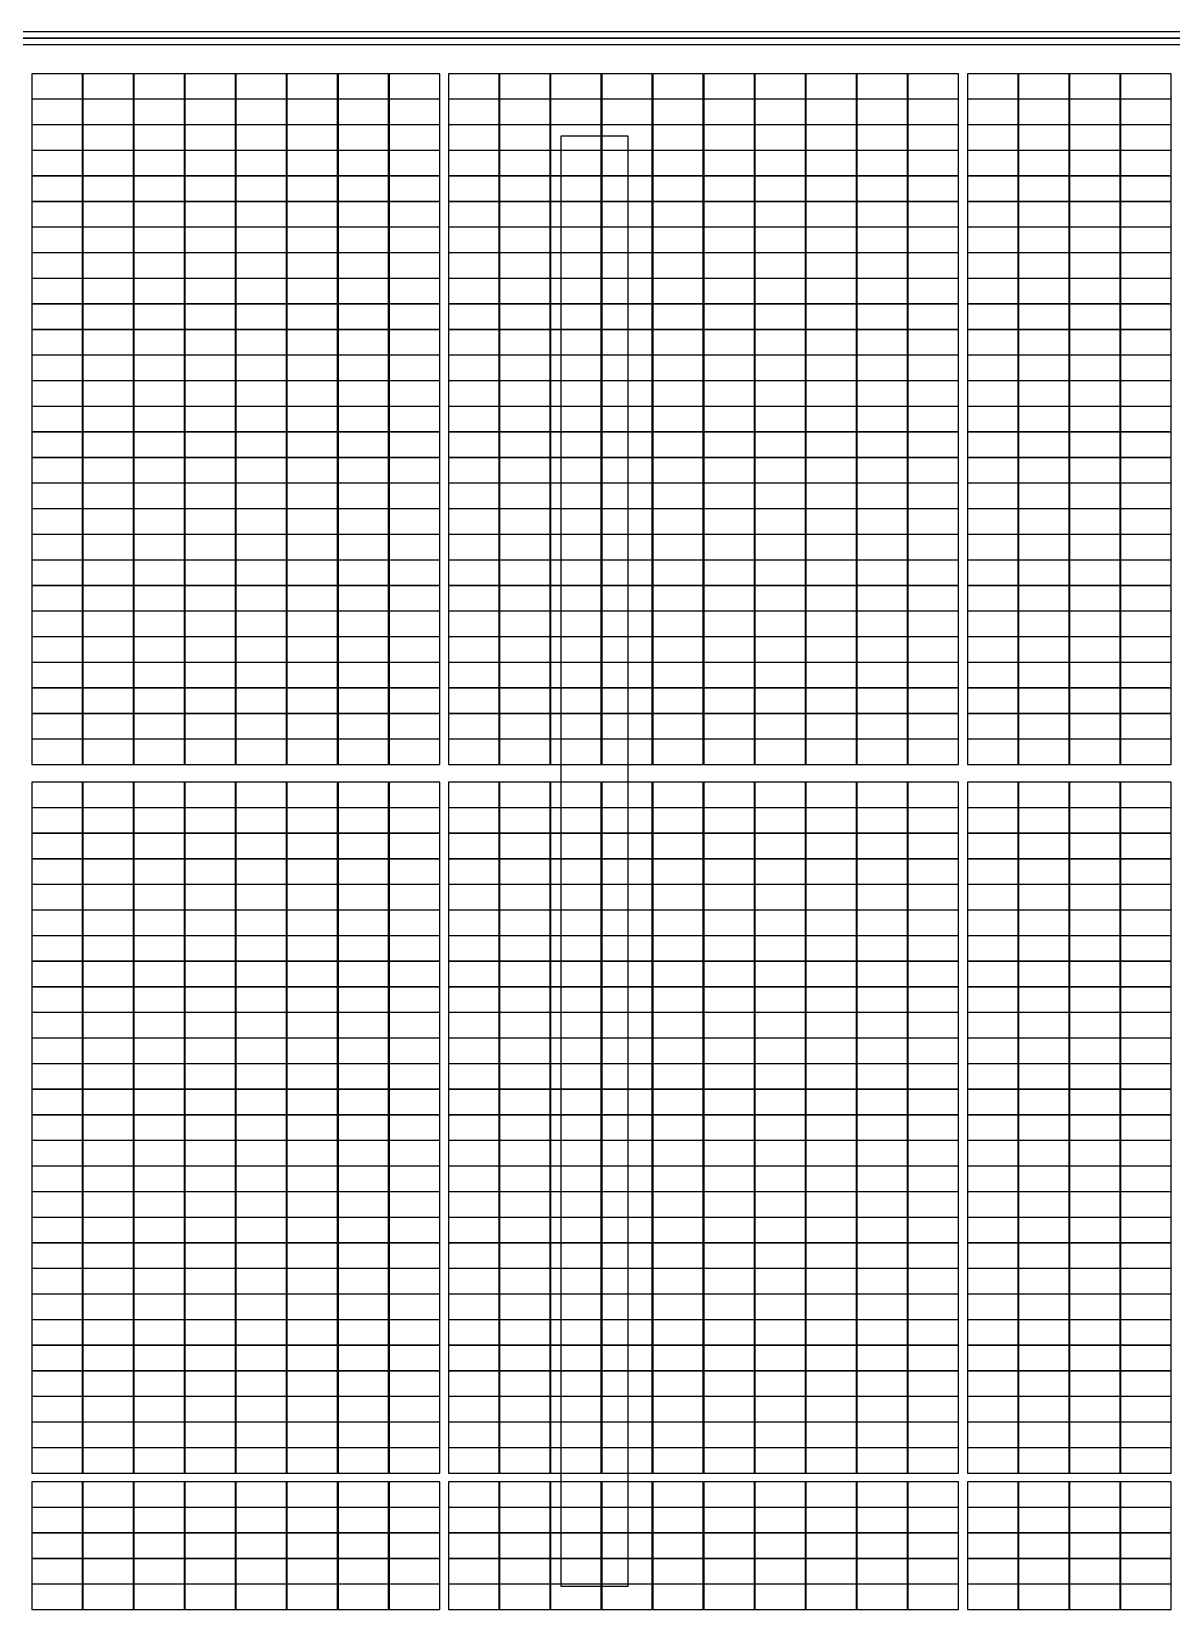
# Model space of a CAD drawing. Header units: millimetres. Extents: x 1218 to 2690, y 1163 to 1758.
# Drawn here: x 1337.9 to 1389.2, y 1344.4 to 1415.4 of the extents above; entities that cross this region are included whole.
import ezdxf

# ---------------------------------------------------------------- set-up
doc = ezdxf.new("R2010")
doc.units = ezdxf.units.MM
for name, color, linetype in [('WALL', 9, 'Continuous'), ('屋脊线', 7, 'ByLayer'), ('组件', 7, 'ByLayer'), ('障碍物', 7, 'ByLayer')]:
    doc.layers.add(name, color=color, linetype=linetype)

# ---------------------------------------------------------------- blocks, each defined once
blk = doc.blocks.new('DT1')
at = {"layer": 'WALL'}
blk.add_line((78159.9, 1944103.7), (198609.9, 1944103.7), dxfattribs=at)
blk.add_lwpolyline([(78159.9, 1944403.7), (198609.9, 1944403.7), (198609.9, 1943803.7), (78159.9, 1943803.7)], close=True, dxfattribs=at)
blk.add_lwpolyline([(157309.9, 1939703.7), (157309.9, 1874403.7), (154309.9, 1874403.7), (154309.9, 1939703.7), (157309.9, 1939703.7)], dxfattribs=at)
blk = doc.blocks.new('*U583')
at = {"layer": '屋脊线', "color": 30}
blk.add_line((582600, 0, 16000), (-582600, 0, 16000), dxfattribs=at)
at = {"flags": 1}
for tag in ['unit_id', 'unit_name']:
    blk.add_attdef(tag, (0, 0), '', height=2.5, dxfattribs=at)
blk = doc.blocks.new('*U584')
at = {"color": 0}
blk.add_polyline3d([(0, 0, 0), (227.8, 0, 0), (227.8, 113.3, 5.8), (0, 113.3, 5.8)], close=True, dxfattribs=at)
at = {"flags": 1}
for tag in ['mounting-hole-spacing1', 'mounting-hole-spacing2', 'module-material', 'vmpo', 'voco', 'silicon-material', 'panel-length', 'panel-width', 'panel-height', 'userid', 'theme', 'note', 'name', 'pmax', 'company-name', 'id', 'impo', 'isco']:
    blk.add_attdef(tag, (0, 0), '', height=2.5, dxfattribs=at)
blk = doc.blocks.new('*U585')
at = {"layer": '组件', "color": 232}
for p in [(-53028.2, -272.9, 1596.1), (-52798.4, -272.9, 1596.1), (-52568.6, -272.9, 1596.1), (-52338.8, -272.9, 1596.1), (-52109, -272.9, 1596.1), (-51879.2, -272.9, 1596.1), (-51649.4, -272.9, 1596.1), (-51419.6, -272.9, 1596.1), (-51151.8, -272.9, 1596.1), (-50922, -272.9, 1596.1), (-50692.2, -272.9, 1596.1), (-53028.2, -388.2, 1590.3), (-52798.4, -388.2, 1590.3), (-52568.6, -388.2, 1590.3), (-52338.8, -388.2, 1590.3), (-52109, -388.2, 1590.3), (-51879.2, -388.2, 1590.3), (-51649.4, -388.2, 1590.3), (-51419.6, -388.2, 1590.3), (-51151.8, -388.2, 1590.3), (-50922, -388.2, 1590.3), (-50692.2, -388.2, 1590.3), (-53028.2, -503.4, 1584.4), (-52798.4, -503.4, 1584.4), (-52568.6, -503.4, 1584.4), (-52338.8, -503.4, 1584.4), (-52109, -503.4, 1584.4), (-51879.2, -503.4, 1584.4), (-51649.4, -503.4, 1584.4), (-51419.6, -503.4, 1584.4), (-51151.8, -503.4, 1584.4), (-50922, -503.4, 1584.4), (-50692.2, -503.4, 1584.4), (-53028.2, -618.7, 1578.6), (-52798.4, -618.7, 1578.6), (-52568.6, -618.7, 1578.6), (-52338.8, -618.7, 1578.6), (-52109, -618.7, 1578.6), (-51879.2, -618.7, 1578.6), (-51649.4, -618.7, 1578.6), (-51419.6, -618.7, 1578.6), (-51151.8, -618.7, 1578.6), (-50922, -618.7, 1578.6), (-50692.2, -618.7, 1578.6), (-53028.2, -733.9, 1572.7), (-52798.4, -733.9, 1572.7), (-52568.6, -733.9, 1572.7), (-52338.8, -733.9, 1572.7), (-52109, -733.9, 1572.7), (-51879.2, -733.9, 1572.7), (-51649.4, -733.9, 1572.7), (-51419.6, -733.9, 1572.7), (-51151.8, -733.9, 1572.7), (-50922, -733.9, 1572.7), (-50692.2, -733.9, 1572.7), (-53028.2, -849.2, 1566.9), (-52798.4, -849.2, 1566.9), (-52568.6, -849.2, 1566.9), (-52338.8, -849.2, 1566.9), (-52109, -849.2, 1566.9), (-51879.2, -849.2, 1566.9), (-51649.4, -849.2, 1566.9), (-51419.6, -849.2, 1566.9), (-51151.8, -849.2, 1566.9), (-50922, -849.2, 1566.9), (-50692.2, -849.2, 1566.9), (-53028.2, -964.4, 1561), (-52798.4, -964.4, 1561), (-52568.6, -964.4, 1561), (-52338.8, -964.4, 1561), (-52109, -964.4, 1561), (-51879.2, -964.4, 1561), (-51649.4, -964.4, 1561), (-51419.6, -964.4, 1561), (-51151.8, -964.4, 1561), (-50922, -964.4, 1561), (-50692.2, -964.4, 1561), (-53028.2, -1079.7, 1555.1), (-52798.4, -1079.7, 1555.1), (-52568.6, -1079.7, 1555.1), (-52338.8, -1079.7, 1555.1), (-52109, -1079.7, 1555.1), (-51879.2, -1079.7, 1555.1), (-51649.4, -1079.7, 1555.1), (-51419.6, -1079.7, 1555.1), (-51151.8, -1079.7, 1555.1), (-50922, -1079.7, 1555.1), (-50692.2, -1079.7, 1555.1), (-53028.2, -1194.9, 1549.3), (-52798.4, -1194.9, 1549.3), (-52568.6, -1194.9, 1549.3), (-52338.8, -1194.9, 1549.3), (-52109, -1194.9, 1549.3), (-51879.2, -1194.9, 1549.3), (-51649.4, -1194.9, 1549.3), (-51419.6, -1194.9, 1549.3), (-51151.8, -1194.9, 1549.3), (-50922, -1194.9, 1549.3), (-50692.2, -1194.9, 1549.3), (-53028.2, -1310.2, 1543.4), (-52798.4, -1310.2, 1543.4), (-52568.6, -1310.2, 1543.4), (-52338.8, -1310.2, 1543.4), (-52109, -1310.2, 1543.4), (-51879.2, -1310.2, 1543.4), (-51649.4, -1310.2, 1543.4), (-51419.6, -1310.2, 1543.4), (-51151.8, -1310.2, 1543.4), (-50922, -1310.2, 1543.4), (-50692.2, -1310.2, 1543.4), (-53028.2, -1425.4, 1537.6), (-52798.4, -1425.4, 1537.6), (-52568.6, -1425.4, 1537.6), (-52338.8, -1425.4, 1537.6), (-52109, -1425.4, 1537.6), (-51879.2, -1425.4, 1537.6), (-51649.4, -1425.4, 1537.6), (-51419.6, -1425.4, 1537.6), (-51151.8, -1425.4, 1537.6), (-50922, -1425.4, 1537.6), (-50692.2, -1425.4, 1537.6), (-53028.2, -1540.7, 1531.7), (-52798.4, -1540.7, 1531.7), (-52568.6, -1540.7, 1531.7), (-52338.8, -1540.7, 1531.7), (-52109, -1540.7, 1531.7), (-51879.2, -1540.7, 1531.7), (-51649.4, -1540.7, 1531.7), (-51419.6, -1540.7, 1531.7), (-51151.8, -1540.7, 1531.7), (-50922, -1540.7, 1531.7), (-50692.2, -1540.7, 1531.7), (-53028.2, -1655.9, 1525.8), (-52798.4, -1655.9, 1525.8), (-52568.6, -1655.9, 1525.8), (-52338.8, -1655.9, 1525.8), (-52109, -1655.9, 1525.8), (-51879.2, -1655.9, 1525.8), (-51649.4, -1655.9, 1525.8), (-51419.6, -1655.9, 1525.8), (-51151.8, -1655.9, 1525.8), (-50922, -1655.9, 1525.8), (-50692.2, -1655.9, 1525.8), (-53028.2, -1771.2, 1520), (-52798.4, -1771.2, 1520), (-52568.6, -1771.2, 1520), (-52338.8, -1771.2, 1520), (-52109, -1771.2, 1520), (-51879.2, -1771.2, 1520), (-51649.4, -1771.2, 1520), (-51419.6, -1771.2, 1520), (-51151.8, -1771.2, 1520), (-50922, -1771.2, 1520), (-50692.2, -1771.2, 1520), (-53028.2, -1886.4, 1514.1), (-52798.4, -1886.4, 1514.1), (-52568.6, -1886.4, 1514.1), (-52338.8, -1886.4, 1514.1), (-52109, -1886.4, 1514.1), (-51879.2, -1886.4, 1514.1), (-51649.4, -1886.4, 1514.1), (-51419.6, -1886.4, 1514.1), (-51151.8, -1886.4, 1514.1), (-50922, -1886.4, 1514.1), (-50692.2, -1886.4, 1514.1), (-53028.2, -2001.7, 1508.3), (-52798.4, -2001.7, 1508.3), (-52568.6, -2001.7, 1508.3), (-52338.8, -2001.7, 1508.3), (-52109, -2001.7, 1508.3), (-51879.2, -2001.7, 1508.3), (-51649.4, -2001.7, 1508.3), (-51419.6, -2001.7, 1508.3), (-51151.8, -2001.7, 1508.3), (-50922, -2001.7, 1508.3), (-50692.2, -2001.7, 1508.3), (-53028.2, -2116.9, 1502.4), (-52798.4, -2116.9, 1502.4), (-52568.6, -2116.9, 1502.4), (-52338.8, -2116.9, 1502.4), (-52109, -2116.9, 1502.4), (-51879.2, -2116.9, 1502.4), (-51649.4, -2116.9, 1502.4), (-51419.6, -2116.9, 1502.4), (-51151.8, -2116.9, 1502.4), (-50922, -2116.9, 1502.4), (-50692.2, -2116.9, 1502.4), (-53028.2, -2232.2, 1496.6), (-52798.4, -2232.2, 1496.6), (-52568.6, -2232.2, 1496.6), (-52338.8, -2232.2, 1496.6), (-52109, -2232.2, 1496.6), (-51879.2, -2232.2, 1496.6), (-51649.4, -2232.2, 1496.6), (-51419.6, -2232.2, 1496.6), (-51151.8, -2232.2, 1496.6), (-50922, -2232.2, 1496.6), (-50692.2, -2232.2, 1496.6), (-53028.2, -2347.5, 1490.7), (-52798.4, -2347.5, 1490.7), (-52568.6, -2347.5, 1490.7), (-52338.8, -2347.5, 1490.7), (-52109, -2347.5, 1490.7), (-51879.2, -2347.5, 1490.7), (-51649.4, -2347.5, 1490.7), (-51419.6, -2347.5, 1490.7), (-51151.8, -2347.5, 1490.7), (-50922, -2347.5, 1490.7), (-50692.2, -2347.5, 1490.7), (-53028.2, -2462.7, 1484.8), (-52798.4, -2462.7, 1484.8), (-52568.6, -2462.7, 1484.8), (-52338.8, -2462.7, 1484.8), (-52109, -2462.7, 1484.8), (-51879.2, -2462.7, 1484.8), (-51649.4, -2462.7, 1484.8), (-51419.6, -2462.7, 1484.8), (-51151.8, -2462.7, 1484.8), (-50922, -2462.7, 1484.8), (-50692.2, -2462.7, 1484.8), (-53028.2, -2578, 1479), (-52798.4, -2578, 1479), (-52568.6, -2578, 1479), (-52338.8, -2578, 1479), (-52109, -2578, 1479), (-51879.2, -2578, 1479), (-51649.4, -2578, 1479), (-51419.6, -2578, 1479), (-51151.8, -2578, 1479), (-50922, -2578, 1479), (-50692.2, -2578, 1479), (-53028.2, -2693.2, 1473.1), (-52798.4, -2693.2, 1473.1), (-52568.6, -2693.2, 1473.1), (-52338.8, -2693.2, 1473.1), (-52109, -2693.2, 1473.1), (-51879.2, -2693.2, 1473.1), (-51649.4, -2693.2, 1473.1), (-51419.6, -2693.2, 1473.1), (-51151.8, -2693.2, 1473.1), (-50922, -2693.2, 1473.1), (-50692.2, -2693.2, 1473.1), (-53028.2, -2808.5, 1467.3), (-52798.4, -2808.5, 1467.3), (-52568.6, -2808.5, 1467.3), (-52338.8, -2808.5, 1467.3), (-52109, -2808.5, 1467.3), (-51879.2, -2808.5, 1467.3), (-51649.4, -2808.5, 1467.3), (-51419.6, -2808.5, 1467.3), (-51151.8, -2808.5, 1467.3), (-50922, -2808.5, 1467.3), (-50692.2, -2808.5, 1467.3), (-53028.2, -2923.7, 1461.4), (-52798.4, -2923.7, 1461.4), (-52568.6, -2923.7, 1461.4), (-52338.8, -2923.7, 1461.4), (-52109, -2923.7, 1461.4), (-51879.2, -2923.7, 1461.4), (-51649.4, -2923.7, 1461.4), (-51419.6, -2923.7, 1461.4), (-51151.8, -2923.7, 1461.4), (-50922, -2923.7, 1461.4), (-50692.2, -2923.7, 1461.4), (-53028.2, -3039, 1455.5), (-52798.4, -3039, 1455.5), (-52568.6, -3039, 1455.5), (-52338.8, -3039, 1455.5), (-52109, -3039, 1455.5), (-51879.2, -3039, 1455.5), (-51649.4, -3039, 1455.5), (-51419.6, -3039, 1455.5), (-51151.8, -3039, 1455.5), (-50922, -3039, 1455.5), (-50692.2, -3039, 1455.5), (-53028.2, -3154.2, 1449.7), (-52798.4, -3154.2, 1449.7), (-52568.6, -3154.2, 1449.7), (-52338.8, -3154.2, 1449.7), (-52109, -3154.2, 1449.7), (-51879.2, -3154.2, 1449.7), (-51649.4, -3154.2, 1449.7), (-51419.6, -3154.2, 1449.7), (-51151.8, -3154.2, 1449.7), (-50922, -3154.2, 1449.7), (-50692.2, -3154.2, 1449.7), (-53028.2, -3269.5, 1443.8), (-52798.4, -3269.5, 1443.8), (-52568.6, -3269.5, 1443.8), (-52338.8, -3269.5, 1443.8), (-52109, -3269.5, 1443.8), (-51879.2, -3269.5, 1443.8), (-51649.4, -3269.5, 1443.8), (-51419.6, -3269.5, 1443.8), (-51151.8, -3269.5, 1443.8), (-50922, -3269.5, 1443.8), (-50692.2, -3269.5, 1443.8), (-53028.2, -3462.7, 1434), (-52798.4, -3462.7, 1434), (-52568.6, -3462.7, 1434), (-52338.8, -3462.7, 1434), (-52109, -3462.7, 1434), (-51879.2, -3462.7, 1434), (-51649.4, -3462.7, 1434), (-51419.6, -3462.7, 1434), (-51151.8, -3462.7, 1434), (-50922, -3462.7, 1434), (-50692.2, -3462.7, 1434), (-53028.2, -3577.9, 1428.2), (-52798.4, -3577.9, 1428.2), (-52568.6, -3577.9, 1428.2), (-52338.8, -3577.9, 1428.2), (-52109, -3577.9, 1428.2), (-51879.2, -3577.9, 1428.2), (-51649.4, -3577.9, 1428.2), (-51419.6, -3577.9, 1428.2), (-51151.8, -3577.9, 1428.2), (-50922, -3577.9, 1428.2), (-50692.2, -3577.9, 1428.2), (-53028.2, -3693.2, 1422.3), (-52798.4, -3693.2, 1422.3), (-52568.6, -3693.2, 1422.3), (-52338.8, -3693.2, 1422.3), (-52109, -3693.2, 1422.3), (-51879.2, -3693.2, 1422.3), (-51649.4, -3693.2, 1422.3), (-51419.6, -3693.2, 1422.3), (-51151.8, -3693.2, 1422.3), (-50922, -3693.2, 1422.3), (-50692.2, -3693.2, 1422.3), (-53028.2, -3808.4, 1416.5), (-52798.4, -3808.4, 1416.5), (-52568.6, -3808.4, 1416.5), (-52338.8, -3808.4, 1416.5), (-52109, -3808.4, 1416.5), (-51879.2, -3808.4, 1416.5), (-51649.4, -3808.4, 1416.5), (-51419.6, -3808.4, 1416.5), (-51151.8, -3808.4, 1416.5), (-50922, -3808.4, 1416.5), (-50692.2, -3808.4, 1416.5), (-53028.2, -3923.7, 1410.6), (-52798.4, -3923.7, 1410.6), (-52568.6, -3923.7, 1410.6), (-52338.8, -3923.7, 1410.6), (-52109, -3923.7, 1410.6), (-51879.2, -3923.7, 1410.6), (-51649.4, -3923.7, 1410.6), (-51419.6, -3923.7, 1410.6), (-51151.8, -3923.7, 1410.6), (-50922, -3923.7, 1410.6), (-50692.2, -3923.7, 1410.6), (-53028.2, -4038.9, 1404.7), (-52798.4, -4038.9, 1404.7), (-52568.6, -4038.9, 1404.7), (-52338.8, -4038.9, 1404.7), (-52109, -4038.9, 1404.7), (-51879.2, -4038.9, 1404.7), (-51649.4, -4038.9, 1404.7), (-51419.6, -4038.9, 1404.7), (-51151.8, -4038.9, 1404.7), (-50922, -4038.9, 1404.7), (-50692.2, -4038.9, 1404.7), (-53028.2, -4154.2, 1398.9), (-52798.4, -4154.2, 1398.9), (-52568.6, -4154.2, 1398.9), (-52338.8, -4154.2, 1398.9), (-52109, -4154.2, 1398.9), (-51879.2, -4154.2, 1398.9), (-51649.4, -4154.2, 1398.9), (-51419.6, -4154.2, 1398.9), (-51151.8, -4154.2, 1398.9), (-50922, -4154.2, 1398.9), (-50692.2, -4154.2, 1398.9), (-53028.2, -4269.4, 1393), (-52798.4, -4269.4, 1393), (-52568.6, -4269.4, 1393), (-52338.8, -4269.4, 1393), (-52109, -4269.4, 1393), (-51879.2, -4269.4, 1393), (-51649.4, -4269.4, 1393), (-51419.6, -4269.4, 1393), (-51151.8, -4269.4, 1393), (-50922, -4269.4, 1393), (-50692.2, -4269.4, 1393), (-53028.2, -4384.7, 1387.2), (-52798.4, -4384.7, 1387.2), (-52568.6, -4384.7, 1387.2), (-52338.8, -4384.7, 1387.2), (-52109, -4384.7, 1387.2), (-51879.2, -4384.7, 1387.2), (-51649.4, -4384.7, 1387.2), (-51419.6, -4384.7, 1387.2), (-51151.8, -4384.7, 1387.2), (-50922, -4384.7, 1387.2), (-50692.2, -4384.7, 1387.2), (-53028.2, -4499.9, 1381.3), (-52798.4, -4499.9, 1381.3), (-52568.6, -4499.9, 1381.3), (-52338.8, -4499.9, 1381.3), (-52109, -4499.9, 1381.3), (-51879.2, -4499.9, 1381.3), (-51649.4, -4499.9, 1381.3), (-51419.6, -4499.9, 1381.3), (-51151.8, -4499.9, 1381.3), (-50922, -4499.9, 1381.3), (-50692.2, -4499.9, 1381.3), (-53028.2, -4615.2, 1375.4), (-52798.4, -4615.2, 1375.4), (-52568.6, -4615.2, 1375.4), (-52338.8, -4615.2, 1375.4), (-52109, -4615.2, 1375.4), (-51879.2, -4615.2, 1375.4), (-51649.4, -4615.2, 1375.4), (-51419.6, -4615.2, 1375.4), (-51151.8, -4615.2, 1375.4), (-50922, -4615.2, 1375.4), (-50692.2, -4615.2, 1375.4), (-53028.2, -4730.4, 1369.6), (-52798.4, -4730.4, 1369.6), (-52568.6, -4730.4, 1369.6), (-52338.8, -4730.4, 1369.6), (-52109, -4730.4, 1369.6), (-51879.2, -4730.4, 1369.6), (-51649.4, -4730.4, 1369.6), (-51419.6, -4730.4, 1369.6), (-51151.8, -4730.4, 1369.6), (-50922, -4730.4, 1369.6), (-50692.2, -4730.4, 1369.6), (-53028.2, -4845.7, 1363.7), (-52798.4, -4845.7, 1363.7), (-52568.6, -4845.7, 1363.7), (-52338.8, -4845.7, 1363.7), (-52109, -4845.7, 1363.7), (-51879.2, -4845.7, 1363.7), (-51649.4, -4845.7, 1363.7), (-51419.6, -4845.7, 1363.7), (-51151.8, -4845.7, 1363.7), (-50922, -4845.7, 1363.7), (-50692.2, -4845.7, 1363.7), (-53028.2, -4960.9, 1357.9), (-52798.4, -4960.9, 1357.9), (-52568.6, -4960.9, 1357.9), (-52338.8, -4960.9, 1357.9), (-52109, -4960.9, 1357.9), (-51879.2, -4960.9, 1357.9), (-51649.4, -4960.9, 1357.9), (-51419.6, -4960.9, 1357.9), (-51151.8, -4960.9, 1357.9), (-50922, -4960.9, 1357.9), (-50692.2, -4960.9, 1357.9), (-53028.2, -5076.2, 1352), (-52798.4, -5076.2, 1352), (-52568.6, -5076.2, 1352), (-52338.8, -5076.2, 1352), (-52109, -5076.2, 1352), (-51879.2, -5076.2, 1352), (-51649.4, -5076.2, 1352), (-51419.6, -5076.2, 1352), (-51151.8, -5076.2, 1352), (-50922, -5076.2, 1352), (-50692.2, -5076.2, 1352), (-53028.2, -5191.4, 1346.1), (-52798.4, -5191.4, 1346.1), (-52568.6, -5191.4, 1346.1), (-52338.8, -5191.4, 1346.1), (-52109, -5191.4, 1346.1), (-51879.2, -5191.4, 1346.1), (-51649.4, -5191.4, 1346.1), (-51419.6, -5191.4, 1346.1), (-51151.8, -5191.4, 1346.1), (-50922, -5191.4, 1346.1), (-50692.2, -5191.4, 1346.1), (-53028.2, -5306.7, 1340.3), (-52798.4, -5306.7, 1340.3), (-52568.6, -5306.7, 1340.3), (-52338.8, -5306.7, 1340.3), (-52109, -5306.7, 1340.3), (-51879.2, -5306.7, 1340.3), (-51649.4, -5306.7, 1340.3), (-51419.6, -5306.7, 1340.3), (-51151.8, -5306.7, 1340.3), (-50922, -5306.7, 1340.3), (-50692.2, -5306.7, 1340.3), (-53028.2, -5421.9, 1334.4), (-52798.4, -5421.9, 1334.4), (-52568.6, -5421.9, 1334.4), (-52338.8, -5421.9, 1334.4), (-52109, -5421.9, 1334.4), (-51879.2, -5421.9, 1334.4), (-51649.4, -5421.9, 1334.4), (-51419.6, -5421.9, 1334.4), (-51151.8, -5421.9, 1334.4), (-50922, -5421.9, 1334.4), (-50692.2, -5421.9, 1334.4), (-53028.2, -5537.2, 1328.6), (-52798.4, -5537.2, 1328.6), (-52568.6, -5537.2, 1328.6), (-52338.8, -5537.2, 1328.6), (-52109, -5537.2, 1328.6), (-51879.2, -5537.2, 1328.6), (-51649.4, -5537.2, 1328.6), (-51419.6, -5537.2, 1328.6), (-51151.8, -5537.2, 1328.6), (-50922, -5537.2, 1328.6), (-50692.2, -5537.2, 1328.6), (-53028.2, -5652.4, 1322.7), (-52798.4, -5652.4, 1322.7), (-52568.6, -5652.4, 1322.7), (-52338.8, -5652.4, 1322.7), (-52109, -5652.4, 1322.7), (-51879.2, -5652.4, 1322.7), (-51649.4, -5652.4, 1322.7), (-51419.6, -5652.4, 1322.7), (-51151.8, -5652.4, 1322.7), (-50922, -5652.4, 1322.7), (-50692.2, -5652.4, 1322.7), (-53028.2, -5767.7, 1316.9), (-52798.4, -5767.7, 1316.9), (-52568.6, -5767.7, 1316.9), (-52338.8, -5767.7, 1316.9), (-52109, -5767.7, 1316.9), (-51879.2, -5767.7, 1316.9), (-51649.4, -5767.7, 1316.9), (-51419.6, -5767.7, 1316.9), (-51151.8, -5767.7, 1316.9), (-50922, -5767.7, 1316.9), (-50692.2, -5767.7, 1316.9), (-53028.2, -5882.9, 1311), (-52798.4, -5882.9, 1311), (-52568.6, -5882.9, 1311), (-52338.8, -5882.9, 1311), (-52109, -5882.9, 1311), (-51879.2, -5882.9, 1311), (-51649.4, -5882.9, 1311), (-51419.6, -5882.9, 1311), (-51151.8, -5882.9, 1311), (-50922, -5882.9, 1311), (-50692.2, -5882.9, 1311), (-53028.2, -5998.2, 1305.1), (-52798.4, -5998.2, 1305.1), (-52568.6, -5998.2, 1305.1), (-52338.8, -5998.2, 1305.1), (-52109, -5998.2, 1305.1), (-51879.2, -5998.2, 1305.1), (-51649.4, -5998.2, 1305.1), (-51419.6, -5998.2, 1305.1), (-51151.8, -5998.2, 1305.1), (-50922, -5998.2, 1305.1), (-50692.2, -5998.2, 1305.1), (-53028.2, -6113.4, 1299.3), (-52798.4, -6113.4, 1299.3), (-52568.6, -6113.4, 1299.3), (-52338.8, -6113.4, 1299.3), (-52109, -6113.4, 1299.3), (-51879.2, -6113.4, 1299.3), (-51649.4, -6113.4, 1299.3), (-51419.6, -6113.4, 1299.3), (-51151.8, -6113.4, 1299.3), (-50922, -6113.4, 1299.3), (-50692.2, -6113.4, 1299.3), (-53028.2, -6228.7, 1293.4), (-52798.4, -6228.7, 1293.4), (-52568.6, -6228.7, 1293.4), (-52338.8, -6228.7, 1293.4), (-52109, -6228.7, 1293.4), (-51879.2, -6228.7, 1293.4), (-51649.4, -6228.7, 1293.4), (-51419.6, -6228.7, 1293.4), (-51151.8, -6228.7, 1293.4), (-50922, -6228.7, 1293.4), (-50692.2, -6228.7, 1293.4), (-53028.2, -6343.9, 1287.6), (-52798.4, -6343.9, 1287.6), (-52568.6, -6343.9, 1287.6), (-52338.8, -6343.9, 1287.6), (-52109, -6343.9, 1287.6), (-51879.2, -6343.9, 1287.6), (-51649.4, -6343.9, 1287.6), (-51419.6, -6343.9, 1287.6), (-51151.8, -6343.9, 1287.6), (-50922, -6343.9, 1287.6), (-50692.2, -6343.9, 1287.6), (-53028.2, -6459.2, 1281.7), (-52798.4, -6459.2, 1281.7), (-52568.6, -6459.2, 1281.7), (-52338.8, -6459.2, 1281.7), (-52109, -6459.2, 1281.7), (-51879.2, -6459.2, 1281.7), (-51649.4, -6459.2, 1281.7), (-51419.6, -6459.2, 1281.7), (-51151.8, -6459.2, 1281.7), (-50922, -6459.2, 1281.7), (-50692.2, -6459.2, 1281.7), (-52798.4, -6612.4, 1273.9), (-52568.6, -6612.4, 1273.9), (-52338.8, -6612.4, 1273.9), (-52109, -6612.4, 1273.9), (-51879.2, -6612.4, 1273.9), (-51649.4, -6612.4, 1273.9), (-51419.6, -6612.4, 1273.9), (-51151.8, -6612.4, 1273.9), (-50922, -6612.4, 1273.9), (-50692.2, -6612.4, 1273.9), (-50462.4, -6612.4, 1273.9), (-50232.6, -6612.4, 1273.9), (-52798.4, -6727.6, 1268.1), (-52568.6, -6727.6, 1268.1), (-52338.8, -6727.6, 1268.1), (-52109, -6727.6, 1268.1), (-51879.2, -6727.6, 1268.1), (-51649.4, -6727.6, 1268.1), (-51419.6, -6727.6, 1268.1), (-51151.8, -6727.6, 1268.1), (-50922, -6727.6, 1268.1), (-50692.2, -6727.6, 1268.1), (-50462.4, -6727.6, 1268.1), (-50232.6, -6727.6, 1268.1), (-52798.4, -6842.9, 1262.2), (-52568.6, -6842.9, 1262.2), (-52338.8, -6842.9, 1262.2), (-52109, -6842.9, 1262.2), (-51879.2, -6842.9, 1262.2), (-51649.4, -6842.9, 1262.2), (-51419.6, -6842.9, 1262.2), (-51151.8, -6842.9, 1262.2), (-50922, -6842.9, 1262.2), (-50692.2, -6842.9, 1262.2), (-50462.4, -6842.9, 1262.2), (-52798.4, -6958.2, 1256.4), (-52568.6, -6958.2, 1256.4), (-52338.8, -6958.2, 1256.4), (-52109, -6958.2, 1256.4), (-51879.2, -6958.2, 1256.4), (-51649.4, -6958.2, 1256.4), (-51419.6, -6958.2, 1256.4), (-51151.8, -6958.2, 1256.4), (-50922, -6958.2, 1256.4), (-50692.2, -6958.2, 1256.4), (-50462.4, -6958.2, 1256.4), (-52798.4, -7073.4, 1250.5), (-52568.6, -7073.4, 1250.5), (-52338.8, -7073.4, 1250.5), (-52109, -7073.4, 1250.5), (-51879.2, -7073.4, 1250.5), (-51649.4, -7073.4, 1250.5), (-51419.6, -7073.4, 1250.5), (-51151.8, -7073.4, 1250.5), (-50922, -7073.4, 1250.5), (-50692.2, -7073.4, 1250.5), (-50462.4, -7073.4, 1250.5)]:
    blk.add_blockref('*U584', p, dxfattribs=at)
at = {"layer": '组件', "color": 202}
for p in [(-50462.4, -272.9, 1596.1), (-50232.6, -272.9, 1596.1), (-50002.8, -272.9, 1596.1), (-49773, -272.9, 1596.1), (-49543.2, -272.9, 1596.1), (-49313.4, -272.9, 1596.1), (-49083.6, -272.9, 1596.1), (-48815.8, -272.9, 1596.1), (-48586, -272.9, 1596.1), (-48356.2, -272.9, 1596.1), (-48126.4, -272.9, 1596.1), (-50462.4, -388.2, 1590.3), (-50232.6, -388.2, 1590.3), (-50002.8, -388.2, 1590.3), (-49773, -388.2, 1590.3), (-49543.2, -388.2, 1590.3), (-49313.4, -388.2, 1590.3), (-49083.6, -388.2, 1590.3), (-48815.8, -388.2, 1590.3), (-48586, -388.2, 1590.3), (-48356.2, -388.2, 1590.3), (-48126.4, -388.2, 1590.3), (-50462.4, -503.4, 1584.4), (-50232.6, -503.4, 1584.4), (-50002.8, -503.4, 1584.4), (-49773, -503.4, 1584.4), (-49543.2, -503.4, 1584.4), (-49313.4, -503.4, 1584.4), (-49083.6, -503.4, 1584.4), (-48815.8, -503.4, 1584.4), (-48586, -503.4, 1584.4), (-48356.2, -503.4, 1584.4), (-48126.4, -503.4, 1584.4), (-50462.4, -618.7, 1578.6), (-50232.6, -618.7, 1578.6), (-50002.8, -618.7, 1578.6), (-49773, -618.7, 1578.6), (-49543.2, -618.7, 1578.6), (-49313.4, -618.7, 1578.6), (-49083.6, -618.7, 1578.6), (-48815.8, -618.7, 1578.6), (-48586, -618.7, 1578.6), (-48356.2, -618.7, 1578.6), (-48126.4, -618.7, 1578.6), (-50462.4, -733.9, 1572.7), (-50232.6, -733.9, 1572.7), (-50002.8, -733.9, 1572.7), (-49773, -733.9, 1572.7), (-49543.2, -733.9, 1572.7), (-49313.4, -733.9, 1572.7), (-49083.6, -733.9, 1572.7), (-48815.8, -733.9, 1572.7), (-48586, -733.9, 1572.7), (-48356.2, -733.9, 1572.7), (-48126.4, -733.9, 1572.7), (-50462.4, -849.2, 1566.9), (-50232.6, -849.2, 1566.9), (-50002.8, -849.2, 1566.9), (-49773, -849.2, 1566.9), (-49543.2, -849.2, 1566.9), (-49313.4, -849.2, 1566.9), (-49083.6, -849.2, 1566.9), (-48815.8, -849.2, 1566.9), (-48586, -849.2, 1566.9), (-48356.2, -849.2, 1566.9), (-48126.4, -849.2, 1566.9), (-50462.4, -964.4, 1561), (-50232.6, -964.4, 1561), (-50002.8, -964.4, 1561), (-49773, -964.4, 1561), (-49543.2, -964.4, 1561), (-49313.4, -964.4, 1561), (-49083.6, -964.4, 1561), (-48815.8, -964.4, 1561), (-48586, -964.4, 1561), (-48356.2, -964.4, 1561), (-48126.4, -964.4, 1561), (-50462.4, -1079.7, 1555.1), (-50232.6, -1079.7, 1555.1), (-50002.8, -1079.7, 1555.1), (-49773, -1079.7, 1555.1), (-49543.2, -1079.7, 1555.1), (-49313.4, -1079.7, 1555.1), (-49083.6, -1079.7, 1555.1), (-48815.8, -1079.7, 1555.1), (-48586, -1079.7, 1555.1), (-48356.2, -1079.7, 1555.1), (-48126.4, -1079.7, 1555.1), (-50462.4, -1194.9, 1549.3), (-50232.6, -1194.9, 1549.3), (-50002.8, -1194.9, 1549.3), (-49773, -1194.9, 1549.3), (-49543.2, -1194.9, 1549.3), (-49313.4, -1194.9, 1549.3), (-49083.6, -1194.9, 1549.3), (-48815.8, -1194.9, 1549.3), (-48586, -1194.9, 1549.3), (-48356.2, -1194.9, 1549.3), (-48126.4, -1194.9, 1549.3), (-50462.4, -1310.2, 1543.4), (-50232.6, -1310.2, 1543.4), (-50002.8, -1310.2, 1543.4), (-49773, -1310.2, 1543.4), (-49543.2, -1310.2, 1543.4), (-49313.4, -1310.2, 1543.4), (-49083.6, -1310.2, 1543.4), (-48815.8, -1310.2, 1543.4), (-48586, -1310.2, 1543.4), (-48356.2, -1310.2, 1543.4), (-48126.4, -1310.2, 1543.4), (-50462.4, -1425.4, 1537.6), (-50232.6, -1425.4, 1537.6), (-50002.8, -1425.4, 1537.6), (-49773, -1425.4, 1537.6), (-49543.2, -1425.4, 1537.6), (-49313.4, -1425.4, 1537.6), (-49083.6, -1425.4, 1537.6), (-48815.8, -1425.4, 1537.6), (-48586, -1425.4, 1537.6), (-48356.2, -1425.4, 1537.6), (-48126.4, -1425.4, 1537.6), (-50462.4, -1540.7, 1531.7), (-50232.6, -1540.7, 1531.7), (-50002.8, -1540.7, 1531.7), (-49773, -1540.7, 1531.7), (-49543.2, -1540.7, 1531.7), (-49313.4, -1540.7, 1531.7), (-49083.6, -1540.7, 1531.7), (-48815.8, -1540.7, 1531.7), (-48586, -1540.7, 1531.7), (-48356.2, -1540.7, 1531.7), (-48126.4, -1540.7, 1531.7), (-50462.4, -1655.9, 1525.8), (-50232.6, -1655.9, 1525.8), (-50002.8, -1655.9, 1525.8), (-49773, -1655.9, 1525.8), (-49543.2, -1655.9, 1525.8), (-49313.4, -1655.9, 1525.8), (-49083.6, -1655.9, 1525.8), (-48815.8, -1655.9, 1525.8), (-48586, -1655.9, 1525.8), (-48356.2, -1655.9, 1525.8), (-48126.4, -1655.9, 1525.8), (-50462.4, -1771.2, 1520), (-50232.6, -1771.2, 1520), (-50002.8, -1771.2, 1520), (-49773, -1771.2, 1520), (-49543.2, -1771.2, 1520), (-49313.4, -1771.2, 1520), (-49083.6, -1771.2, 1520), (-48815.8, -1771.2, 1520), (-48586, -1771.2, 1520), (-48356.2, -1771.2, 1520), (-48126.4, -1771.2, 1520), (-50462.4, -1886.4, 1514.1), (-50232.6, -1886.4, 1514.1), (-50002.8, -1886.4, 1514.1), (-49773, -1886.4, 1514.1), (-49543.2, -1886.4, 1514.1), (-49313.4, -1886.4, 1514.1), (-49083.6, -1886.4, 1514.1), (-48815.8, -1886.4, 1514.1), (-48586, -1886.4, 1514.1), (-48356.2, -1886.4, 1514.1), (-48126.4, -1886.4, 1514.1), (-50462.4, -2001.7, 1508.3), (-50232.6, -2001.7, 1508.3), (-50002.8, -2001.7, 1508.3), (-49773, -2001.7, 1508.3), (-49543.2, -2001.7, 1508.3), (-49313.4, -2001.7, 1508.3), (-49083.6, -2001.7, 1508.3), (-48815.8, -2001.7, 1508.3), (-48586, -2001.7, 1508.3), (-48356.2, -2001.7, 1508.3), (-48126.4, -2001.7, 1508.3), (-50462.4, -2116.9, 1502.4), (-50232.6, -2116.9, 1502.4), (-50002.8, -2116.9, 1502.4), (-49773, -2116.9, 1502.4), (-49543.2, -2116.9, 1502.4), (-49313.4, -2116.9, 1502.4), (-49083.6, -2116.9, 1502.4), (-48815.8, -2116.9, 1502.4), (-48586, -2116.9, 1502.4), (-48356.2, -2116.9, 1502.4), (-48126.4, -2116.9, 1502.4), (-50462.4, -2232.2, 1496.6), (-50232.6, -2232.2, 1496.6), (-50002.8, -2232.2, 1496.6), (-49773, -2232.2, 1496.6), (-49543.2, -2232.2, 1496.6), (-49313.4, -2232.2, 1496.6), (-49083.6, -2232.2, 1496.6), (-48815.8, -2232.2, 1496.6), (-48586, -2232.2, 1496.6), (-48356.2, -2232.2, 1496.6), (-48126.4, -2232.2, 1496.6), (-50462.4, -2347.5, 1490.7), (-50232.6, -2347.5, 1490.7), (-50002.8, -2347.5, 1490.7), (-49773, -2347.5, 1490.7), (-49543.2, -2347.5, 1490.7), (-49313.4, -2347.5, 1490.7), (-49083.6, -2347.5, 1490.7), (-48815.8, -2347.5, 1490.7), (-48586, -2347.5, 1490.7), (-48356.2, -2347.5, 1490.7), (-48126.4, -2347.5, 1490.7), (-50462.4, -2462.7, 1484.8), (-50232.6, -2462.7, 1484.8), (-50002.8, -2462.7, 1484.8), (-49773, -2462.7, 1484.8), (-49543.2, -2462.7, 1484.8), (-49313.4, -2462.7, 1484.8), (-49083.6, -2462.7, 1484.8), (-48815.8, -2462.7, 1484.8), (-48586, -2462.7, 1484.8), (-48356.2, -2462.7, 1484.8), (-48126.4, -2462.7, 1484.8), (-50462.4, -2578, 1479), (-50232.6, -2578, 1479), (-50002.8, -2578, 1479), (-49773, -2578, 1479), (-49543.2, -2578, 1479), (-49313.4, -2578, 1479), (-49083.6, -2578, 1479), (-48815.8, -2578, 1479), (-48586, -2578, 1479), (-48356.2, -2578, 1479), (-48126.4, -2578, 1479), (-50462.4, -2693.2, 1473.1), (-50232.6, -2693.2, 1473.1), (-50002.8, -2693.2, 1473.1), (-49773, -2693.2, 1473.1), (-49543.2, -2693.2, 1473.1), (-49313.4, -2693.2, 1473.1), (-49083.6, -2693.2, 1473.1), (-48815.8, -2693.2, 1473.1), (-48586, -2693.2, 1473.1), (-48356.2, -2693.2, 1473.1), (-48126.4, -2693.2, 1473.1), (-50462.4, -2808.5, 1467.3), (-50232.6, -2808.5, 1467.3), (-50002.8, -2808.5, 1467.3), (-49773, -2808.5, 1467.3), (-49543.2, -2808.5, 1467.3), (-49313.4, -2808.5, 1467.3), (-49083.6, -2808.5, 1467.3), (-48815.8, -2808.5, 1467.3), (-48586, -2808.5, 1467.3), (-48356.2, -2808.5, 1467.3), (-48126.4, -2808.5, 1467.3), (-50462.4, -2923.7, 1461.4), (-50232.6, -2923.7, 1461.4), (-50002.8, -2923.7, 1461.4), (-49773, -2923.7, 1461.4), (-49543.2, -2923.7, 1461.4), (-49313.4, -2923.7, 1461.4), (-49083.6, -2923.7, 1461.4), (-48815.8, -2923.7, 1461.4), (-48586, -2923.7, 1461.4), (-48356.2, -2923.7, 1461.4), (-48126.4, -2923.7, 1461.4), (-50462.4, -3039, 1455.5), (-50232.6, -3039, 1455.5), (-50002.8, -3039, 1455.5), (-49773, -3039, 1455.5), (-49543.2, -3039, 1455.5), (-49313.4, -3039, 1455.5), (-49083.6, -3039, 1455.5), (-48815.8, -3039, 1455.5), (-48586, -3039, 1455.5), (-48356.2, -3039, 1455.5), (-48126.4, -3039, 1455.5), (-50462.4, -3154.2, 1449.7), (-50232.6, -3154.2, 1449.7), (-50002.8, -3154.2, 1449.7), (-49773, -3154.2, 1449.7), (-49543.2, -3154.2, 1449.7), (-49313.4, -3154.2, 1449.7), (-49083.6, -3154.2, 1449.7), (-48815.8, -3154.2, 1449.7), (-48586, -3154.2, 1449.7), (-48356.2, -3154.2, 1449.7), (-48126.4, -3154.2, 1449.7), (-50462.4, -3269.5, 1443.8), (-50232.6, -3269.5, 1443.8), (-50002.8, -3269.5, 1443.8), (-49773, -3269.5, 1443.8), (-49543.2, -3269.5, 1443.8), (-49313.4, -3269.5, 1443.8), (-49083.6, -3269.5, 1443.8), (-48815.8, -3269.5, 1443.8), (-48586, -3269.5, 1443.8), (-48356.2, -3269.5, 1443.8), (-48126.4, -3269.5, 1443.8), (-50462.4, -3462.7, 1434), (-50232.6, -3462.7, 1434), (-50002.8, -3462.7, 1434), (-49773, -3462.7, 1434), (-49543.2, -3462.7, 1434), (-49313.4, -3462.7, 1434), (-49083.6, -3462.7, 1434), (-48815.8, -3462.7, 1434), (-48586, -3462.7, 1434), (-48356.2, -3462.7, 1434), (-48126.4, -3462.7, 1434), (-50462.4, -3577.9, 1428.2), (-50232.6, -3577.9, 1428.2), (-50002.8, -3577.9, 1428.2), (-49773, -3577.9, 1428.2), (-49543.2, -3577.9, 1428.2), (-49313.4, -3577.9, 1428.2), (-49083.6, -3577.9, 1428.2), (-48815.8, -3577.9, 1428.2), (-48586, -3577.9, 1428.2), (-48356.2, -3577.9, 1428.2), (-48126.4, -3577.9, 1428.2), (-50462.4, -3693.2, 1422.3), (-50232.6, -3693.2, 1422.3), (-50002.8, -3693.2, 1422.3), (-49773, -3693.2, 1422.3), (-49543.2, -3693.2, 1422.3), (-49313.4, -3693.2, 1422.3), (-49083.6, -3693.2, 1422.3), (-48815.8, -3693.2, 1422.3), (-48586, -3693.2, 1422.3), (-48356.2, -3693.2, 1422.3), (-48126.4, -3693.2, 1422.3), (-50462.4, -3808.4, 1416.5), (-50232.6, -3808.4, 1416.5), (-50002.8, -3808.4, 1416.5), (-49773, -3808.4, 1416.5), (-49543.2, -3808.4, 1416.5), (-49313.4, -3808.4, 1416.5), (-49083.6, -3808.4, 1416.5), (-48815.8, -3808.4, 1416.5), (-48586, -3808.4, 1416.5), (-48356.2, -3808.4, 1416.5), (-48126.4, -3808.4, 1416.5), (-50462.4, -3923.7, 1410.6), (-50232.6, -3923.7, 1410.6), (-50002.8, -3923.7, 1410.6), (-49773, -3923.7, 1410.6), (-49543.2, -3923.7, 1410.6), (-49313.4, -3923.7, 1410.6), (-49083.6, -3923.7, 1410.6), (-48815.8, -3923.7, 1410.6), (-48586, -3923.7, 1410.6), (-48356.2, -3923.7, 1410.6), (-48126.4, -3923.7, 1410.6), (-50462.4, -4038.9, 1404.7), (-50232.6, -4038.9, 1404.7), (-50002.8, -4038.9, 1404.7), (-49773, -4038.9, 1404.7), (-49543.2, -4038.9, 1404.7), (-49313.4, -4038.9, 1404.7), (-49083.6, -4038.9, 1404.7), (-48815.8, -4038.9, 1404.7), (-48586, -4038.9, 1404.7), (-48356.2, -4038.9, 1404.7), (-48126.4, -4038.9, 1404.7), (-50462.4, -4154.2, 1398.9), (-50232.6, -4154.2, 1398.9), (-50002.8, -4154.2, 1398.9), (-49773, -4154.2, 1398.9), (-49543.2, -4154.2, 1398.9), (-49313.4, -4154.2, 1398.9), (-49083.6, -4154.2, 1398.9), (-48815.8, -4154.2, 1398.9), (-48586, -4154.2, 1398.9), (-48356.2, -4154.2, 1398.9), (-48126.4, -4154.2, 1398.9), (-50462.4, -4269.4, 1393), (-50232.6, -4269.4, 1393), (-50002.8, -4269.4, 1393), (-49773, -4269.4, 1393), (-49543.2, -4269.4, 1393), (-49313.4, -4269.4, 1393), (-49083.6, -4269.4, 1393), (-48815.8, -4269.4, 1393), (-48586, -4269.4, 1393), (-48356.2, -4269.4, 1393), (-48126.4, -4269.4, 1393), (-50462.4, -4384.7, 1387.2), (-50232.6, -4384.7, 1387.2), (-50002.8, -4384.7, 1387.2), (-49773, -4384.7, 1387.2), (-49543.2, -4384.7, 1387.2), (-49313.4, -4384.7, 1387.2), (-49083.6, -4384.7, 1387.2), (-48815.8, -4384.7, 1387.2), (-48586, -4384.7, 1387.2), (-48356.2, -4384.7, 1387.2), (-48126.4, -4384.7, 1387.2), (-50462.4, -4499.9, 1381.3), (-50232.6, -4499.9, 1381.3), (-50002.8, -4499.9, 1381.3), (-49773, -4499.9, 1381.3), (-49543.2, -4499.9, 1381.3), (-49313.4, -4499.9, 1381.3), (-49083.6, -4499.9, 1381.3), (-48815.8, -4499.9, 1381.3), (-48586, -4499.9, 1381.3), (-48356.2, -4499.9, 1381.3), (-48126.4, -4499.9, 1381.3), (-50462.4, -4615.2, 1375.4), (-50232.6, -4615.2, 1375.4), (-50002.8, -4615.2, 1375.4), (-49773, -4615.2, 1375.4), (-49543.2, -4615.2, 1375.4), (-49313.4, -4615.2, 1375.4), (-49083.6, -4615.2, 1375.4), (-48815.8, -4615.2, 1375.4), (-48586, -4615.2, 1375.4), (-48356.2, -4615.2, 1375.4), (-48126.4, -4615.2, 1375.4), (-50462.4, -4730.4, 1369.6), (-50232.6, -4730.4, 1369.6), (-50002.8, -4730.4, 1369.6), (-49773, -4730.4, 1369.6), (-49543.2, -4730.4, 1369.6), (-49313.4, -4730.4, 1369.6), (-49083.6, -4730.4, 1369.6), (-48815.8, -4730.4, 1369.6), (-48586, -4730.4, 1369.6), (-48356.2, -4730.4, 1369.6), (-48126.4, -4730.4, 1369.6), (-50462.4, -4845.7, 1363.7), (-50232.6, -4845.7, 1363.7), (-50002.8, -4845.7, 1363.7), (-49773, -4845.7, 1363.7), (-49543.2, -4845.7, 1363.7), (-49313.4, -4845.7, 1363.7), (-49083.6, -4845.7, 1363.7), (-48815.8, -4845.7, 1363.7), (-48586, -4845.7, 1363.7), (-48356.2, -4845.7, 1363.7), (-48126.4, -4845.7, 1363.7), (-50462.4, -4960.9, 1357.9), (-50232.6, -4960.9, 1357.9), (-50002.8, -4960.9, 1357.9), (-49773, -4960.9, 1357.9), (-49543.2, -4960.9, 1357.9), (-49313.4, -4960.9, 1357.9), (-49083.6, -4960.9, 1357.9), (-48815.8, -4960.9, 1357.9), (-48586, -4960.9, 1357.9), (-48356.2, -4960.9, 1357.9), (-48126.4, -4960.9, 1357.9), (-50462.4, -5076.2, 1352), (-50232.6, -5076.2, 1352), (-50002.8, -5076.2, 1352), (-49773, -5076.2, 1352), (-49543.2, -5076.2, 1352), (-49313.4, -5076.2, 1352), (-49083.6, -5076.2, 1352), (-48815.8, -5076.2, 1352), (-48586, -5076.2, 1352), (-48356.2, -5076.2, 1352), (-48126.4, -5076.2, 1352), (-50462.4, -5191.4, 1346.1), (-50232.6, -5191.4, 1346.1), (-50002.8, -5191.4, 1346.1), (-49773, -5191.4, 1346.1), (-49543.2, -5191.4, 1346.1), (-49313.4, -5191.4, 1346.1), (-49083.6, -5191.4, 1346.1), (-48815.8, -5191.4, 1346.1), (-48586, -5191.4, 1346.1), (-48356.2, -5191.4, 1346.1), (-48126.4, -5191.4, 1346.1), (-50462.4, -5306.7, 1340.3), (-50232.6, -5306.7, 1340.3), (-50002.8, -5306.7, 1340.3), (-49773, -5306.7, 1340.3), (-49543.2, -5306.7, 1340.3), (-49313.4, -5306.7, 1340.3), (-49083.6, -5306.7, 1340.3), (-48815.8, -5306.7, 1340.3), (-48586, -5306.7, 1340.3), (-48356.2, -5306.7, 1340.3), (-48126.4, -5306.7, 1340.3), (-50462.4, -5421.9, 1334.4), (-50232.6, -5421.9, 1334.4), (-50002.8, -5421.9, 1334.4), (-49773, -5421.9, 1334.4), (-49543.2, -5421.9, 1334.4), (-49313.4, -5421.9, 1334.4), (-49083.6, -5421.9, 1334.4), (-48815.8, -5421.9, 1334.4), (-48586, -5421.9, 1334.4), (-48356.2, -5421.9, 1334.4), (-48126.4, -5421.9, 1334.4), (-50462.4, -5537.2, 1328.6), (-50232.6, -5537.2, 1328.6), (-50002.8, -5537.2, 1328.6), (-49773, -5537.2, 1328.6), (-49543.2, -5537.2, 1328.6), (-49313.4, -5537.2, 1328.6), (-49083.6, -5537.2, 1328.6), (-48815.8, -5537.2, 1328.6), (-48586, -5537.2, 1328.6), (-48356.2, -5537.2, 1328.6), (-48126.4, -5537.2, 1328.6), (-50462.4, -5652.4, 1322.7), (-50232.6, -5652.4, 1322.7), (-50002.8, -5652.4, 1322.7), (-49773, -5652.4, 1322.7), (-49543.2, -5652.4, 1322.7), (-49313.4, -5652.4, 1322.7), (-49083.6, -5652.4, 1322.7), (-48815.8, -5652.4, 1322.7), (-48586, -5652.4, 1322.7), (-48356.2, -5652.4, 1322.7), (-48126.4, -5652.4, 1322.7), (-50462.4, -5767.7, 1316.9), (-50232.6, -5767.7, 1316.9), (-50002.8, -5767.7, 1316.9), (-49773, -5767.7, 1316.9), (-49543.2, -5767.7, 1316.9), (-49313.4, -5767.7, 1316.9), (-49083.6, -5767.7, 1316.9), (-48815.8, -5767.7, 1316.9), (-48586, -5767.7, 1316.9), (-48356.2, -5767.7, 1316.9), (-48126.4, -5767.7, 1316.9), (-50462.4, -5882.9, 1311), (-50232.6, -5882.9, 1311), (-50002.8, -5882.9, 1311), (-49773, -5882.9, 1311), (-49543.2, -5882.9, 1311), (-49313.4, -5882.9, 1311), (-49083.6, -5882.9, 1311), (-48815.8, -5882.9, 1311), (-48586, -5882.9, 1311), (-48356.2, -5882.9, 1311), (-48126.4, -5882.9, 1311), (-50462.4, -5998.2, 1305.1), (-50232.6, -5998.2, 1305.1), (-50002.8, -5998.2, 1305.1), (-49773, -5998.2, 1305.1), (-49543.2, -5998.2, 1305.1), (-49313.4, -5998.2, 1305.1), (-49083.6, -5998.2, 1305.1), (-48815.8, -5998.2, 1305.1), (-48586, -5998.2, 1305.1), (-48356.2, -5998.2, 1305.1), (-48126.4, -5998.2, 1305.1), (-50462.4, -6113.4, 1299.3), (-50232.6, -6113.4, 1299.3), (-50002.8, -6113.4, 1299.3), (-49773, -6113.4, 1299.3), (-49543.2, -6113.4, 1299.3), (-49313.4, -6113.4, 1299.3), (-49083.6, -6113.4, 1299.3), (-48815.8, -6113.4, 1299.3), (-48586, -6113.4, 1299.3), (-48356.2, -6113.4, 1299.3), (-48126.4, -6113.4, 1299.3), (-50462.4, -6228.7, 1293.4), (-50232.6, -6228.7, 1293.4), (-50002.8, -6228.7, 1293.4), (-49773, -6228.7, 1293.4), (-49543.2, -6228.7, 1293.4), (-49313.4, -6228.7, 1293.4), (-49083.6, -6228.7, 1293.4), (-48815.8, -6228.7, 1293.4), (-48586, -6228.7, 1293.4), (-48356.2, -6228.7, 1293.4), (-48126.4, -6228.7, 1293.4), (-50462.4, -6343.9, 1287.6), (-50232.6, -6343.9, 1287.6), (-50002.8, -6343.9, 1287.6), (-49773, -6343.9, 1287.6), (-49543.2, -6343.9, 1287.6), (-49313.4, -6343.9, 1287.6), (-49083.6, -6343.9, 1287.6), (-48815.8, -6343.9, 1287.6), (-48586, -6343.9, 1287.6), (-48356.2, -6343.9, 1287.6), (-48126.4, -6343.9, 1287.6), (-50462.4, -6459.2, 1281.7), (-50232.6, -6459.2, 1281.7), (-50002.8, -6459.2, 1281.7), (-49773, -6459.2, 1281.7), (-49543.2, -6459.2, 1281.7), (-49313.4, -6459.2, 1281.7), (-49083.6, -6459.2, 1281.7), (-48815.8, -6459.2, 1281.7), (-48586, -6459.2, 1281.7), (-48356.2, -6459.2, 1281.7), (-48126.4, -6459.2, 1281.7), (-50002.8, -6612.4, 1273.9), (-49773, -6612.4, 1273.9), (-49543.2, -6612.4, 1273.9), (-49313.4, -6612.4, 1273.9), (-49083.6, -6612.4, 1273.9), (-48815.8, -6612.4, 1273.9), (-48586, -6612.4, 1273.9), (-48356.2, -6612.4, 1273.9), (-48126.4, -6612.4, 1273.9), (-50002.8, -6727.6, 1268.1), (-49773, -6727.6, 1268.1), (-49543.2, -6727.6, 1268.1), (-49313.4, -6727.6, 1268.1), (-49083.6, -6727.6, 1268.1), (-48815.8, -6727.6, 1268.1), (-48586, -6727.6, 1268.1), (-48356.2, -6727.6, 1268.1), (-48126.4, -6727.6, 1268.1), (-50232.6, -6842.9, 1262.2), (-50002.8, -6842.9, 1262.2), (-49773, -6842.9, 1262.2), (-49543.2, -6842.9, 1262.2), (-49313.4, -6842.9, 1262.2), (-49083.6, -6842.9, 1262.2), (-48815.8, -6842.9, 1262.2), (-48586, -6842.9, 1262.2), (-48356.2, -6842.9, 1262.2), (-48126.4, -6842.9, 1262.2), (-50232.6, -6958.2, 1256.4), (-50002.8, -6958.2, 1256.4), (-49773, -6958.2, 1256.4), (-49543.2, -6958.2, 1256.4), (-49313.4, -6958.2, 1256.4), (-49083.6, -6958.2, 1256.4), (-48815.8, -6958.2, 1256.4), (-48586, -6958.2, 1256.4), (-48356.2, -6958.2, 1256.4), (-48126.4, -6958.2, 1256.4), (-50232.6, -7073.4, 1250.5), (-50002.8, -7073.4, 1250.5), (-49773, -7073.4, 1250.5), (-49543.2, -7073.4, 1250.5), (-49313.4, -7073.4, 1250.5), (-49083.6, -7073.4, 1250.5), (-48815.8, -7073.4, 1250.5), (-48586, -7073.4, 1250.5), (-48356.2, -7073.4, 1250.5), (-48126.4, -7073.4, 1250.5)]:
    blk.add_blockref('*U584', p, dxfattribs=at)
at = {"layer": '组件', "color": 11}
for p in [(-53028.2, -6612.4, 1273.9), (-53028.2, -6727.6, 1268.1), (-53028.2, -6842.9, 1262.2), (-53028.2, -6958.2, 1256.4), (-53028.2, -7073.4, 1250.5)]:
    blk.add_blockref('*U584', p, dxfattribs=at)
at = {"flags": 1}
for tag in ['offset-x', 'offset-y', 'mode', 'tilt', 'azimuth', 'align', 'array-mode', 'panel-x', 'panel-y', 'panel-per-row', 'bracket-type', 'bracket-value', 'row-per-array']:
    blk.add_attdef(tag, (0, 0), '', height=2.5, dxfattribs=at)

msp = doc.modelspace()

# ---------------------------------------------------------------- linework, layer by layer
at = {"layer": '屋脊线', "color": 30, "elevation": 16}
msp.add_lwpolyline([(1285.621, 1415.15), (2450.821, 1415.15)], dxfattribs=at)
at = {"layer": '障碍物', "color": 2, "elevation": 12.3}
msp.add_lwpolyline([(1361.771, 1410.75), (1364.771, 1410.75), (1364.771, 1345.45), (1361.771, 1345.45)], close=True, dxfattribs=at)

# ---------------------------------------------------------------- block references
at = {"xscale": 0.001, "yscale": 0.001, "zscale": 0.001}
msp.add_blockref('DT1', (1207.461, -528.954, 12.3), dxfattribs=at)
at = {"layer": '屋脊线', "xscale": 0.001, "yscale": 0.001, "zscale": 0.001}
msp.add_blockref('*U583', (1868.221, 1415.15), dxfattribs=at)
at = {"layer": '组件', "xscale": 0.01, "yscale": 0.01, "zscale": 0.01}
msp.add_blockref('*U585', (1868.221, 1415.15), dxfattribs=at)

doc.saveas('drawing.dxf')
